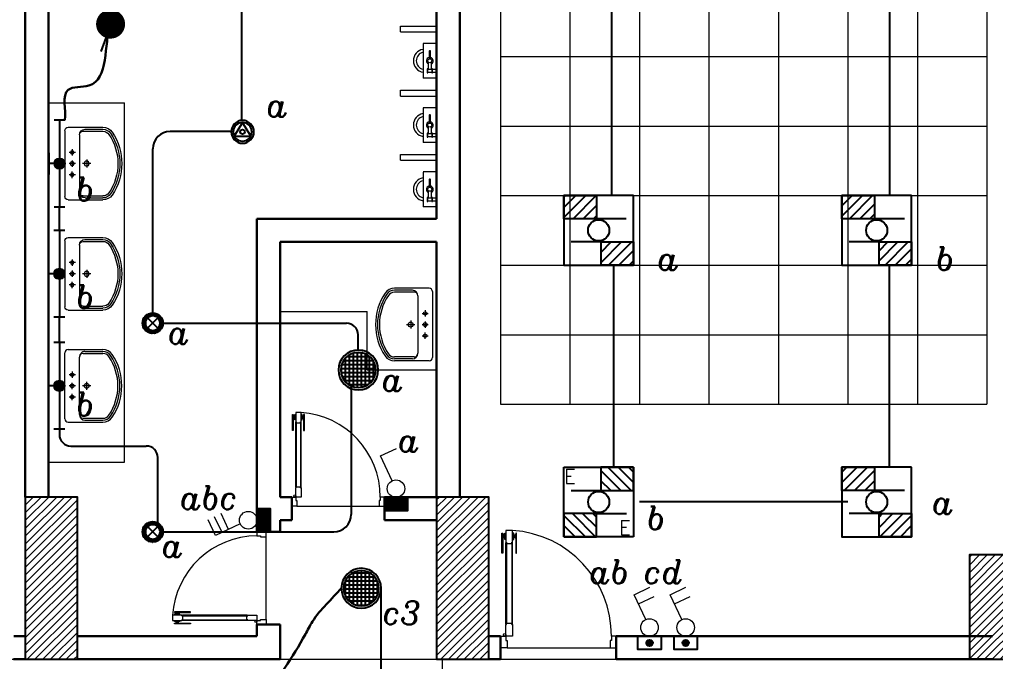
# Model space of a CAD drawing. Extents: x 990 to 1091, y 469 to 823.
# Drawn here: x 1013.94 to 1022.37, y 621.04 to 626.58 of the extents above; entities that cross this region are included whole.
import ezdxf

# ---------------------------------------------------------------- set-up
doc = ezdxf.new("R2010")
doc.units = 0
doc.header["$MEASUREMENT"] = 0
doc.layers.get('0').update_dxf_attribs({"color": 252, "linetype": 'CONTINUOUS', "lineweight": 30})
for name, color, linetype, lineweight in [('Column', 252, 'CONTINUOUS', 25), ('DOOR', 252, 'CONTINUOUS', 9), ('elev', 252, 'CONTINUOUS', 9), ('Furn', 252, 'CONTINUOUS', 9), ('hatch', 252, 'CONTINUOUS', 9), ('R-SWTS-DET1', 252, 'CONTINUOUS', 5), ('Wall', 252, 'CONTINUOUS', 30)]:
    doc.layers.add(name, color=color, linetype=linetype, lineweight=lineweight)
for name, color, linetype in [('E-LIGHTING', 2, 'CONTINUOUS'), ('E-SWITCHES', 4, 'CONTINUOUS'), ('E-WIRING', 3, 'CONTINUOUS'), ('TEXT-ELC', 3, 'CONTINUOUS')]:
    doc.layers.add(name, color=color, linetype=linetype)
doc.styles.add('08-M-BLDG-1_100', font='romans.shx', dxfattribs={"width": 0.75, "height": 300})
doc.styles.add('ROMANS', font='italic8.shx')
doc.dimstyles.get("Standard").update_dxf_attribs({"dimtxt": 0.12, "dimasz": 0.05, "dimexe": 0.18, "dimexo": 0.0625, "dimgap": 0.09, "dimtad": 0, "dimtih": 1, "dimtoh": 1, "dimzin": 0, "dimdsep": 46, "dimtxsty": 'Standard', "dimblk": 'DOT', "dimcen": 0.09, "dimadec": 0, "dimazin": 0, "dimtfac": 1, "dimtofl": 0, "dimtmove": 0, "dimatfit": 3, "dimldrblk": 'DOT', "dimfxl": 1, "dimtolj": 1, "dimtzin": 0, "dimarcsym": 0})
pattern_1 = [(45, (1236.54897, 293.53938), (-0.0336759605, 0.0336759605), [])]
pattern_2 = [(135, (814.19666, 706.72682), (0.078795, 0.078795), [])]

# ---------------------------------------------------------------- blocks, each defined once
blk = doc.blocks.new('d8')
at = {"layer": 'DOOR'}
for p, q in [((32.1195, -112.7481), (32.1195, -112.0482)), ((32.1245, -112.0482), (32.1245, -112.7481)), ((32.1711, -112.0482), (32.1711, -112.7481)), ((32.1761, -112.7481), (32.1761, -112.0482)), ((32.1311, -112.9536), (33.02, -112.9536))]:
    blk.add_line(p, q, dxfattribs=at)
for points in [[(32.0916, -112.1372), (32.0836, -112.1372), (32.0836, -111.9649), (32.0916, -111.9649)], [(32.1245, -112.0426), (32.1245, -112.0537), (32.1711, -112.0537), (32.1711, -112.0426), (32.1756, -112.0426), (32.1756, -111.9426), (32.1756, -111.9426), (32.12, -111.9426), (32.12, -112.0426)], [(32.2039, -112.1372), (32.212, -112.1372), (32.212, -111.9649), (32.2039, -111.9649)], [(32.1033, -111.9827), (32.0969, -111.9827), (32.0969, -112.0029), (32.1033, -112.0029)], [(32.1922, -111.9827), (32.1987, -111.9827), (32.1987, -112.0029), (32.1922, -112.0029)], [(32.1245, -112.7536), (32.1245, -112.7425), (32.1711, -112.7425), (32.1711, -112.7536), (32.1756, -112.7536), (32.1756, -112.8536), (32.1756, -112.8536), (32.12, -112.8536), (32.12, -112.7536)], [(32.0756, -112.9536), (32.0756, -112.8536), (32.12, -112.8536), (32.12, -112.8915), (32.1311, -112.8915), (32.1311, -112.9536)], [(33.0756, -112.9536), (33.0756, -112.8536), (33.031, -112.8536), (33.031, -112.8915), (33.0199, -112.8915), (33.02, -112.9536)]]:
    blk.add_lwpolyline(points, close=True, dxfattribs=at)
for points in [[(32.12, -112.0204), (32.1089, -112.0204), (32.1089, -111.9649), (32.12, -111.9649)], [(32.1756, -112.0204), (32.1867, -112.0204), (32.1867, -111.9649), (32.1756, -111.9649)], [(32.1089, -112.01), (32.1033, -112.01), (32.1033, -111.9755), (32.1089, -111.9755)], [(32.1867, -112.01), (32.1922, -112.01), (32.1922, -111.9755), (32.1867, -111.9755)]]:
    blk.add_lwpolyline(points, dxfattribs=at)
for points in [[(32.0916, -111.983, -1), (32.0969, -111.983), (32.0969, -111.983), (32.0969, -112.0026), (32.0969, -112.0026, -1), (32.0916, -112.0026), (32.0916, -112.0026)], [(32.1245, -112.0532), (32.1245, -112.0532, -1), (32.1245, -112.0432)], [(32.1711, -112.0532), (32.1711, -112.0532, 1), (32.1711, -112.0432)], [(32.2039, -111.983, 1), (32.1987, -111.983), (32.1987, -111.983), (32.1987, -112.0026), (32.1987, -112.0026, 1), (32.2039, -112.0026), (32.2039, -112.0026)], [(32.1245, -112.7431), (32.1245, -112.7431, 1), (32.1245, -112.7531)], [(32.1711, -112.7431), (32.1711, -112.7431, -1), (32.1711, -112.7531)]]:
    blk.add_lwpolyline(points, format="xyb", close=True, dxfattribs=at)
blk.add_circle((32.1089, -112.8425), 0.0111, dxfattribs=at)
blk.add_arc((32.1182, -112.8536), 0.9128, 360, 86.39768, dxfattribs=at)
blk = doc.blocks.new('gfhh')
at = {"layer": 'Furn'}
for p, q in [((-7.3499, -128.8201), (-7.6484, -128.8426)), ((-7.6396, -128.959), (-7.6484, -128.8426)), ((-7.5659, -128.8715), (-7.6009, -128.8741)), ((-7.6009, -128.8741), (-7.6004, -128.88)), ((-7.6004, -128.88), (-7.5655, -128.8773)), ((-7.5946, -128.8795), (-7.592, -128.9145)), ((-7.5687, -128.9127), (-7.5713, -128.8778)), ((-7.5709, -128.8836), (-7.5082, -128.8789)), ((-7.5063, -128.9021), (-7.5691, -128.9069)), ((-7.5655, -128.8773), (-7.5659, -128.8715)), ((-7.4132, -128.8776), (-7.4784, -128.8825)), ((-7.4775, -128.8941), (-7.4123, -128.8892)), ((-7.3405, -128.9363), (-7.3493, -128.8199)), ((-7.6396, -128.959), (-7.3405, -128.9363)), ((-7.554, -128.9526), (-7.6005, -128.9561)), ((-7.5628, -128.9123), (-7.5978, -128.9149)), ((-7.5978, -128.9149), (-7.5973, -128.9207)), ((-7.5973, -128.9207), (-7.5624, -128.9181)), ((-7.5602, -128.9472), (-7.5952, -128.9498)), ((-7.5915, -128.9203), (-7.5893, -128.9494)), ((-7.566, -128.9476), (-7.5682, -128.9185)), ((-7.5624, -128.9181), (-7.5628, -128.9123))]:
    blk.add_line(p, q, dxfattribs=at)
blk.add_circle((-7.4943, -128.8895), 0.0175, dxfattribs=at)
for centre, radius, start, end in [((-7.4974, -128.8479), 0.1001, 14.03882, 174.74712), ((-7.4974, -128.8479), 0.0751, 17.14602, 171.50722), ((-7.4943, -128.8895), 0.0292, 16.18252, 160.89252), ((-7.4943, -128.8895), 0.0292, 207.15669, 352.88322), ((-7.4128, -128.8834), 0.00584, 274.30622, 94.30622), ((-7.5944, -128.9559), 0.0061, 96.71462, 181.89782), ((-7.56, -128.9533), 0.0061, 6.71462, 91.89782)]:
    blk.add_arc(centre, radius, start, end, dxfattribs=at)
blk = doc.blocks.new('d4')
at = {"layer": 'DOOR'}
for p, q in [((73.8108, -79.7554), (73.8108, -79.1954)), ((73.8148, -79.1954), (73.8148, -79.7554)), ((73.8521, -79.1954), (73.8521, -79.7554)), ((73.8561, -79.7554), (73.8561, -79.1954)), ((73.8201, -79.9198), (74.5312, -79.9198))]:
    blk.add_line(p, q, dxfattribs=at)
for points in [[(73.7885, -79.2667), (73.7821, -79.2667), (73.7821, -79.1288), (73.7885, -79.1288)], [(73.7979, -79.143), (73.7927, -79.143), (73.7927, -79.1592), (73.7979, -79.1592)], [(73.8148, -79.191), (73.8148, -79.1999), (73.8521, -79.1999), (73.8521, -79.191), (73.8557, -79.191), (73.8557, -79.111), (73.8557, -79.111), (73.8112, -79.111), (73.8112, -79.191)], [(73.869, -79.143), (73.8741, -79.143), (73.8741, -79.1592), (73.869, -79.1592)], [(73.8784, -79.2667), (73.8848, -79.2667), (73.8848, -79.1288), (73.8784, -79.1288)], [(73.8148, -79.7598), (73.8148, -79.7509), (73.8521, -79.7509), (73.8521, -79.7598), (73.8557, -79.7598), (73.8557, -79.8398), (73.8557, -79.8398), (73.8112, -79.8398), (73.8112, -79.7598)], [(73.7757, -79.9198), (73.7757, -79.8398), (73.8112, -79.8398), (73.8112, -79.8701), (73.8201, -79.8701), (73.8201, -79.9198)], [(74.5757, -79.9198), (74.5757, -79.8398), (74.54, -79.8398), (74.54, -79.8701), (74.5311, -79.8701), (74.5312, -79.9198)]]:
    blk.add_lwpolyline(points, close=True, dxfattribs=at)
for points in [[(73.7885, -79.1433, -1), (73.7927, -79.1433), (73.7927, -79.1433), (73.7927, -79.159), (73.7927, -79.159, -1), (73.7885, -79.159), (73.7885, -79.159)], [(73.8148, -79.1994), (73.8148, -79.1994, -1), (73.8148, -79.1915)], [(73.8521, -79.1994), (73.8521, -79.1994, 1), (73.8521, -79.1915)], [(73.8784, -79.1433, 1), (73.8741, -79.1433), (73.8741, -79.1433), (73.8741, -79.159), (73.8741, -79.159, 1), (73.8784, -79.159), (73.8784, -79.159)], [(73.8148, -79.7514), (73.8148, -79.7514, 1), (73.8148, -79.7593)], [(73.8521, -79.7514), (73.8521, -79.7514, -1), (73.8521, -79.7593)]]:
    blk.add_lwpolyline(points, format="xyb", close=True, dxfattribs=at)
for points in [[(73.8023, -79.1649), (73.7979, -79.1649), (73.7979, -79.1373), (73.8023, -79.1373)], [(73.8112, -79.1732), (73.8023, -79.1732), (73.8023, -79.1288), (73.8112, -79.1288)], [(73.8557, -79.1732), (73.8646, -79.1732), (73.8646, -79.1288), (73.8557, -79.1288)], [(73.8646, -79.1649), (73.869, -79.1649), (73.869, -79.1373), (73.8646, -79.1373)]]:
    blk.add_lwpolyline(points, dxfattribs=at)
blk.add_circle((73.8023, -79.8309), 0.00889, dxfattribs=at)
blk.add_arc((73.8098, -79.8398), 0.7302, 359.9997, 86.39738, dxfattribs=at)
blk = doc.blocks.new('LAV15')
at = {"layer": 'Furn'}
for p, q in [((-0.0438, 0.3934), (-0.0438, 0.0827)), ((-0.0138, 0.4234), (0.5763, 0.4234)), ((0.1523, 0.3584), (0.2094, 0.3584)), ((0.1812, 0.33), (0.1812, 0.3866)), ((0.2523, 0.3584), (0.3094, 0.3584)), ((0.2812, 0.33), (0.2812, 0.3866)), ((0.4102, 0.3584), (0.3531, 0.3584)), ((0.3812, 0.33), (0.3812, 0.3866)), ((0.6063, 0.3934), (0.6063, 0.0827)), ((0.0237, 0.2934), (0.5387, 0.2934)), ((0.2812, 0.1921), (0.2812, 0.2645)), ((-0.0263, 0.2434), (-0.0263, 0.0827)), ((-0.0088, 0.2609), (-0.0088, 0.0827)), ((0.2442, 0.2284), (0.3172, 0.2284)), ((0.5712, 0.2609), (0.5712, 0.0827)), ((0.5888, 0.2434), (0.5888, 0.0827))]:
    blk.add_line(p, q, dxfattribs=at)
for centre, radius in [((0.1812, 0.3584), 0.0151), ((0.2812, 0.3584), 0.0176), ((0.3812, 0.3584), 0.0151), ((0.2812, 0.2284), 0.0225)]:
    blk.add_circle(centre, radius, dxfattribs=at)
for centre, radius, start, end in [((-0.0138, 0.3934), 0.03, 90, 180), ((0.5763, 0.3934), 0.03, 0, 90), ((0.0237, 0.2434), 0.05, 90, 180), ((0.0237, 0.2609), 0.0325, 90, 180), ((0.5387, 0.2434), 0.05, 0, 90), ((0.5387, 0.2609), 0.0325, 0, 90), ((0.0562, 0.0827), 0.1, 180, 235.77113), ((0.0562, 0.0827), 0.0825, 180, 235.77113), ((0.0562, 0.0827), 0.065, 180, 235.77113), ((0.2812, 0.4134), 0.5, 235.77113, 304.22887), ((0.2812, 0.4134), 0.4825, 235.77113, 304.22887), ((0.2812, 0.4134), 0.465, 235.77113, 304.22887), ((0.5062, 0.0827), 0.065, 304.22887, 0), ((0.5062, 0.0827), 0.0825, 304.22887, 0), ((0.5062, 0.0827), 0.1, 304.22887, 0)]:
    blk.add_arc(centre, radius, start, end, dxfattribs=at)
blk = doc.blocks.new('SPOT-20')
at = {"layer": 'E-LIGHTING', "linetype": 'Continuous'}
h = blk.add_hatch(dxfattribs=at)
h.set_pattern_fill('ANSI37', scale=0.4, style=0)
h.paths.add_polyline_path([(-0.22, 0, 1), (0.22, 0, 1)])
at = {"layer": 'E-LIGHTING', "color": 1}
blk.add_circle((0, 0), 0.249, dxfattribs=at)
at = {"layer": 'E-LIGHTING', "color": 7}
blk.add_circle((0, 0), 0.22, dxfattribs=at)
blk = doc.blocks.new('F74')
at = {"layer": 'E-LIGHTING'}
h = blk.add_hatch(dxfattribs=at)
h.set_pattern_fill('ANSI38', color=21, scale=0.05, style=0)
h.paths.add_polyline_path([(0.0359, 0.075, 1), (-0.0359, 0.075, 1)])
at = {"layer": 'E-LIGHTING', "color": 1}
for p, q in [((-0.3, 0.1125), (-0.3, 0.0375)), ((-0.3, 0.075), (-0.0359, 0.075)), ((0.0359, 0.075), (0.3, 0.075)), ((0.3, 0.1125), (0.3, 0.0375)), ((-0.075, 0), (0.075, 0)), ((0, 0.0391), (0, 0))]:
    blk.add_line(p, q, dxfattribs=at)
blk.add_circle((0, 0.075), 0.0359, dxfattribs=at)
blk = doc.blocks.new('1X26 W')
at = {"layer": 'E-LIGHTING', "color": 1}
for p, q in [((340715.2, 2316221.7), (340639, 2316096.5)), ((340791.1, 2316096.6), (340715.2, 2316221.4)), ((340639, 2316096.5), (340791.3, 2316096.5))]:
    blk.add_line(p, q, dxfattribs=at)
at = {"layer": 'E-LIGHTING', "color": 7}
blk.add_circle((340715.2, 2316135.9), 20.4, dxfattribs=at)
at = {"layer": 'E-LIGHTING', "color": 3, "extrusion": (0, 0, -1)}
blk.add_ellipse((340715.2, 2316135.9), major_axis=(-74.2, 74.2), ratio=1, start_param=5.497787, end_param=11.780972, dxfattribs=at)
at = {"layer": 'E-LIGHTING', "color": 2, "extrusion": (0, 0, -1)}
blk.add_ellipse((340715.2, 2316135.9), major_axis=(60.6, 60.6), ratio=1, start_param=3.926991, end_param=10.210176, dxfattribs=at)
blk = doc.blocks.new('Spot-26')
at = {"layer": 'E-LIGHTING'}
h = blk.add_hatch(dxfattribs=at)
h.set_pattern_fill('BRSTONE', color=81, scale=0.1, style=0)
h.paths.add_polyline_path([(-0.342, 0, 1), (0.342, 0, 1)])
h.paths.add_polyline_path([(-0.173, -0.173, -0.414214), (-0.173, 0.173, -2.414214)], flags=16)
at = {"layer": 'E-LIGHTING', "color": 2}
for p, q in [((-0.173, 0.173), (0.173, -0.173)), ((-0.173, -0.173), (0.173, 0.173))]:
    blk.add_line(p, q, dxfattribs=at)
at = {"layer": 'E-LIGHTING', "color": 6}
blk.add_circle((0, 0), 0.342, dxfattribs=at)
at = {"layer": 'E-LIGHTING', "color": 1}
for start, end in [(135, 225), (225, 135)]:
    blk.add_arc((0, 0), 0.245, start, end, dxfattribs=at)
blk = doc.blocks.new('SW6')
at = {"layer": 'E-SWITCHES'}
h = blk.add_hatch(dxfattribs=at)
h.set_pattern_fill('ANSI37', scale=0.1, style=0)
h.paths.add_polyline_path([(58.668, 267.992, -0.000676), (58.668, 267.992), (58.529, 267.992), (58.529, 267.831), (58.808, 267.831), (58.808, 267.992)])
at = {"layer": 'E-SWITCHES', "lineweight": 15}
for p, q in [((58.483, 268.492), (58.673, 268.581)), ((58.623, 268.193), (58.483, 268.492)), ((58.52, 268.413), (58.71, 268.503)), ((58.557, 268.334), (58.747, 268.424))]:
    blk.add_line(p, q, dxfattribs=at)
at = {"layer": 'E-SWITCHES'}
blk.add_lwpolyline([(58.529, 267.992), (58.808, 267.992), (58.808, 267.831), (58.529, 267.831)], close=True, dxfattribs=at)
at = {"layer": 'E-SWITCHES', "lineweight": 15}
blk.add_circle((58.668, 268.097), 0.106, dxfattribs=at)
blk = doc.blocks.new('_Dot')
at = {"color": 0, "linetype": 'ByBlock', "lineweight": -2}
blk.add_line((-0.5, 0), (-1, 0), dxfattribs=at)
at = {"color": 0, "linetype": 'ByBlock', "const_width": 0.5}
blk.add_lwpolyline([(-0.25, 0, 1), (0.25, 0, 1)], format="xyb", close=True, dxfattribs=at)
blk = doc.blocks.new('E-F-1')
at = {"layer": 'E-LIGHTING', "linetype": 'ByBlock'}
h = blk.add_hatch(dxfattribs=at)
h.set_pattern_fill('ANSI31', color=21, scale=0.5, style=0)
h.paths.add_polyline_path([(-0.02, 0.1), (-0.3, 0.1), (-0.3, 0.3), (-0.02, 0.3)])
h = blk.add_hatch(dxfattribs=at)
h.set_pattern_fill('ANSI31', color=21, scale=0.5, style=0)
h.paths.add_polyline_path([(0.02, -0.1), (0.3, -0.1), (0.3, -0.3), (0.02, -0.3)])
at = {"layer": 'E-LIGHTING', "color": 5}
for p, q in [((0.2385, 0.1), (-0.02, 0.1)), ((0.02, -0.1), (-0.2385, -0.1))]:
    blk.add_line(p, q, dxfattribs=at)
at = {"layer": 'E-LIGHTING', "color": 2, "linetype": 'ByBlock'}
blk.add_lwpolyline([(0.3, 0.3), (-0.3, 0.3), (-0.3, -0.3), (0.3, -0.3)], close=True, dxfattribs=at)
at = {"layer": 'E-LIGHTING', "color": 1, "linetype": 'ByBlock'}
for points in [[(-0.02, 0.1), (-0.3, 0.1), (-0.3, 0.3), (-0.02, 0.3)], [(0.02, -0.1), (0.3, -0.1), (0.3, -0.3), (0.02, -0.3)]]:
    blk.add_lwpolyline(points, close=True, dxfattribs=at)
at = {"layer": 'E-LIGHTING', "color": 2}
blk.add_circle((0, 0), 0.0914, dxfattribs=at)
blk = doc.blocks.new('60X60 EMERGENCY')
at = {"layer": 'E-LIGHTING', "linetype": 'ByBlock'}
h = blk.add_hatch(dxfattribs=at)
h.set_pattern_fill('ANSI31', color=21, scale=0.5, style=0)
h.set_pattern_definition(pattern_2)
h.paths.add_polyline_path([(814.232, 706.905), (814.732, 706.905), (814.732, 707.262), (814.232, 707.262)])
h = blk.add_hatch(dxfattribs=at)
h.set_pattern_fill('ANSI31', color=21, scale=0.5, style=0)
h.set_pattern_definition(pattern_2)
h.paths.add_polyline_path([(814.161, 706.549), (813.662, 706.549), (813.662, 706.192), (814.161, 706.192)])
at = {"layer": 'E-LIGHTING', "color": 2, "linetype": 'ByBlock'}
for p, q in [((813.662, 706.192), (813.662, 707.262)), ((813.662, 707.262), (814.732, 707.262)), ((814.732, 707.262), (814.732, 706.192)), ((814.732, 706.192), (813.662, 706.192))]:
    blk.add_line(p, q, dxfattribs=at)
at = {"layer": 'E-LIGHTING', "color": 1, "linetype": 'ByBlock'}
for p, q in [((814.232, 707.262), (814.232, 706.905)), ((814.732, 707.262), (814.232, 707.262)), ((814.732, 706.905), (814.732, 707.262)), ((814.232, 706.905), (814.732, 706.905)), ((813.662, 706.549), (813.662, 706.192)), ((814.161, 706.549), (813.662, 706.549)), ((814.161, 706.192), (814.161, 706.549)), ((813.662, 706.192), (814.161, 706.192))]:
    blk.add_line(p, q, dxfattribs=at)
at = {"layer": 'E-LIGHTING', "color": 5}
for p, q in [((813.771, 706.905), (814.232, 706.905)), ((814.161, 706.549), (814.622, 706.549))]:
    blk.add_line(p, q, dxfattribs=at)
at = {"layer": 'E-LIGHTING', "lineweight": -2}
blk.add_circle((814.197, 706.727), 0.163, dxfattribs=at)
at = {"layer": 'E-LIGHTING', "color": 4, "style": '08-M-BLDG-1_100'}
for p in [(813.661, 707.01), (814.511, 706.222)]:
    blk.add_text('E', height=0.221, dxfattribs=at).set_placement(p)
blk = doc.blocks.new('SW2')
at = {"layer": 'E-SWITCHES'}
h = blk.add_hatch(dxfattribs=at)
h.set_pattern_fill('ANSI37', scale=0.1, style=0)
h.paths.add_polyline_path([(58.558, 270.24, -0.000676), (58.558, 270.24), (58.419, 270.24), (58.419, 270.08), (58.698, 270.08), (58.698, 270.24)])
at = {"layer": 'E-SWITCHES', "lineweight": 15}
for p, q in [((58.373, 270.74), (58.563, 270.83)), ((58.513, 270.442), (58.373, 270.74))]:
    blk.add_line(p, q, dxfattribs=at)
at = {"layer": 'E-SWITCHES'}
blk.add_lwpolyline([(58.419, 270.24), (58.698, 270.24), (58.698, 270.08), (58.419, 270.08)], close=True, dxfattribs=at)
at = {"layer": 'E-SWITCHES', "lineweight": 15}
blk.add_circle((58.558, 270.346), 0.106, dxfattribs=at)
blk = doc.blocks.new('SW3')
at = {"layer": 'E-SWITCHES'}
h = blk.add_hatch(color=4, dxfattribs=at)
edge = h.paths.add_edge_path()
edge.add_ellipse((57.894, 269.062), major_axis=(0.027, 0.027), ratio=1, start_angle=135.0774, end_angle=315.0774)
edge.add_ellipse((57.894, 269.062), major_axis=(-0.027, 0.027), ratio=1, start_angle=225.0774, end_angle=405.0774)
at = {"layer": 'E-SWITCHES', "color": 4, "lineweight": 15}
for p, q in [((57.708, 269.643), (57.898, 269.732)), ((57.849, 269.344), (57.708, 269.643)), ((57.76, 269.533), (57.95, 269.622))]:
    blk.add_line(p, q, dxfattribs=at)
at = {"layer": 'E-SWITCHES', "color": 4}
blk.add_lwpolyline([(57.754, 269.142), (58.033, 269.142), (58.033, 268.982), (57.754, 268.982)], close=True, dxfattribs=at)
at = {"layer": 'E-SWITCHES', "color": 4, "lineweight": 15}
blk.add_circle((57.894, 269.248), 0.106, dxfattribs=at)
at = {"layer": 'E-SWITCHES', "color": 4}
blk.add_circle((57.894, 269.062), 0.0382, dxfattribs=at)

msp = doc.modelspace()

# ---------------------------------------------------------------- hatches: boundary and pattern name
at = {"layer": 'hatch'}
h = msp.add_hatch(dxfattribs=at)
h.set_pattern_fill('ANSI31', color=256, scale=0.015, style=0)
h.set_pattern_definition(pattern_1)
h.paths.add_polyline_path([(1013.9918, 621.0614), (1014.4418, 621.0614), (1014.4418, 622.4614), (1013.9918, 622.4614)])
h = msp.add_hatch(dxfattribs=at)
h.set_pattern_fill('ANSI31', color=256, scale=0.015, style=0)
h.set_pattern_definition(pattern_1)
h.paths.add_polyline_path([(1017.5418, 621.0614), (1017.9918, 621.0614), (1017.9918, 622.4614), (1017.5418, 622.4614)])
h = msp.add_hatch(dxfattribs=at)
h.set_pattern_fill('ANSI31', color=256, scale=0.015, style=0)
h.set_pattern_definition([(45, (1249.57397, 298.83938), (-0.0336759605, 0.0336759605), [])])
h.paths.add_polyline_path([(1022.1418, 621.0614), (1023.0418, 621.0614), (1023.0418, 621.9614), (1022.1418, 621.9614)])

# ---------------------------------------------------------------- linework, layer by layer
at = {"layer": 'Column'}
for points in [[(1013.9918, 621.0614), (1014.4418, 621.0614), (1014.4418, 622.4614), (1013.9918, 622.4614)], [(1017.5418, 621.0614), (1017.9918, 621.0614), (1017.9918, 622.4614), (1017.5418, 622.4614)], [(1022.1418, 621.0614), (1023.0418, 621.0614), (1023.0418, 621.9614), (1022.1418, 621.9614)]]:
    msp.add_lwpolyline(points, close=True, dxfattribs=at)
at = {"layer": 'E-WIRING', "linetype": 'Continuous'}
for p, q in [((1015.8617, 625.7097), (1015.8617, 627.0131)), ((1019.0509, 626.8574), (1019.0509, 625.0614)), ((1021.4509, 626.8614), (1021.4509, 625.0615)), ((1015.7684, 625.6139), (1015.2418, 625.6139)), ((1015.0918, 624.0496), (1015.0918, 625.4639)), ((1014.2856, 624.7616), (1014.2856, 624.9622)), ((1019.0709, 622.7095), (1019.0709, 624.4614)), ((1021.4509, 622.7155), (1021.4509, 624.4614)), ((1014.2856, 623.7954), (1014.2856, 624.0116)), ((1015.18, 623.9614), (1016.7638, 623.9614)), ((1016.8041, 623.4187), (1016.8041, 622.3114)), ((1015.18, 622.1614), (1016.6541, 622.1614))]:
    msp.add_line(p, q, dxfattribs=at)
at = {"layer": 'E-WIRING', "color": 3}
for p, q in [((1016.8638, 623.7294), (1016.8638, 623.8614)), ((1014.2856, 623.0454), (1014.2856, 623.0014)), ((1014.3856, 622.9014), (1015.0354, 622.9014)), ((1015.1354, 622.238), (1015.1354, 622.8014)), ((1021.0933, 622.4186), (1019.2933, 622.4186)), ((1017.0618, 621.6698), (1017.0618, 617.3983))]:
    msp.add_line(p, q, dxfattribs=at)
at = {"layer": 'E-WIRING', "linetype": 'Continuous'}
for centre, start, end in [((1015.2418, 625.4639), 90, 180), ((1016.6541, 622.3114), 270, 0)]:
    msp.add_arc(centre, 0.15, start, end, dxfattribs=at)
at = {"layer": 'E-WIRING', "color": 3}
for centre, start, end in [((1016.7638, 623.8614), 0, 90), ((1014.3856, 623.0014), 180, 270), ((1015.0354, 622.8014), 0, 90)]:
    msp.add_arc(centre, 0.1, start, end, dxfattribs=at)
at = {"layer": 'elev', "linetype": 'Continuous'}
for p, q in [((1018.0933, 628.6614), (1018.0933, 623.2614)), ((1018.6933, 628.6614), (1018.6933, 623.2614)), ((1019.2933, 628.6614), (1019.2933, 623.2614)), ((1019.8933, 628.6614), (1019.8933, 623.2614)), ((1020.4933, 628.6614), (1020.4933, 623.2614)), ((1021.0933, 628.6614), (1021.0933, 623.2614)), ((1021.6933, 628.6614), (1021.6933, 623.2614)), ((1022.2933, 628.6614), (1022.2933, 623.2614)), ((1018.0933, 626.2614), (1022.2933, 626.2614)), ((1018.0933, 625.6614), (1022.2933, 625.6614)), ((1018.0933, 625.0614), (1022.2933, 625.0614)), ((1018.0933, 624.4614), (1022.2933, 624.4614)), ((1018.0933, 623.8614), (1022.2933, 623.8614)), ((1018.0933, 623.2614), (1022.2933, 623.2614)), ((1058.0419, 621.061), (1000.7896, 621.0606)), ((1017.5896, 621.0615), (1017.5896, 618.5608))]:
    msp.add_line(p, q, dxfattribs=at)
at = {"layer": 'Furn', "linetype": 'Continuous'}
for p, q in [((1017.2306, 626.5241), (1017.5418, 626.5241)), ((1017.2306, 626.4741), (1017.2306, 626.5241)), ((1017.2306, 626.4741), (1017.5418, 626.4741)), ((1017.2306, 625.9699), (1017.5418, 625.9699)), ((1017.2306, 625.9199), (1017.2306, 625.9699)), ((1017.2306, 625.9199), (1017.5418, 625.9199)), ((1014.1918, 625.8612), (1014.8472, 625.8612)), ((1017.2306, 625.4157), (1017.5418, 625.4157)), ((1017.2306, 625.3657), (1017.2306, 625.4157)), ((1017.2306, 625.3657), (1017.5418, 625.3657)), ((1016.1918, 624.0614), (1016.9418, 624.0614)), ((1016.9418, 623.5579), (1017.5418, 623.5579))]:
    msp.add_line(p, q, dxfattribs=at)
for points in [[(1014.1918, 622.7614), (1014.8472, 622.7614), (1014.8472, 625.8612)], [(1016.9418, 623.5579), (1016.9418, 624.0614)]]:
    msp.add_lwpolyline(points, dxfattribs=at)
at = {"layer": 'Wall', "linetype": 'Continuous'}
for p, q in [((1015.9918, 624.8614), (1017.5418, 624.8614)), ((1015.9918, 622.1614), (1015.9918, 624.8614)), ((1016.1918, 624.6614), (1017.5418, 624.6614)), ((1016.1918, 622.4614), (1016.1918, 624.6614)), ((1016.1918, 622.4614), (1016.2918, 622.4614)), ((1016.2918, 622.4614), (1016.2918, 622.2614)), ((1017.0918, 622.4614), (1017.5418, 622.4614)), ((1017.0918, 622.4614), (1017.0918, 622.2614)), ((1016.1918, 622.2614), (1016.2918, 622.2614)), ((1016.1918, 622.1614), (1016.1918, 622.2614)), ((1017.0918, 622.2614), (1017.5418, 622.2614)), ((1015.9918, 622.1614), (1016.1918, 622.1614)), ((1015.9918, 621.2614), (1015.9918, 621.3614)), ((1015.9918, 621.3614), (1016.1918, 621.3614)), ((1016.1918, 621.2614), (1016.1918, 621.3614)), ((1013.8918, 621.2614), (1013.9918, 621.2614)), ((1014.4418, 621.2614), (1015.9918, 621.2614)), ((1016.1918, 621.2614), (1016.1918, 621.0614)), ((1018.0937, 621.2614), (1017.9924, 621.2614)), ((1018.0937, 621.2614), (1018.0937, 621.0614)), ((1022.3418, 621.2614), (1019.0937, 621.2614)), ((1019.0937, 621.2614), (1019.0937, 621.0614)), ((1013.8901, 621.0614), (1013.9901, 621.0614)), ((1014.4418, 621.0614), (1016.1918, 621.0614)), ((1018.0937, 621.0614), (1017.9924, 621.0614)), ((1022.3418, 621.0614), (1019.0937, 621.0614))]:
    msp.add_line(p, q, dxfattribs=at)
for points in [[(1013.9918, 622.4614), (1013.9918, 629.4614)], [(1017.7418, 622.4614), (1017.7418, 629.3614)], [(1014.1918, 622.4577), (1014.1918, 627.7614)], [(1017.5418, 624.8614), (1017.5418, 627.7614)], [(1017.5418, 622.4614), (1017.5418, 624.6614)], [(1017.5418, 622.4614), (1017.5418, 624.6614)]]:
    msp.add_lwpolyline(points, dxfattribs=at)

# ---------------------------------------------------------------- block references
at = {"linetype": 'Continuous'}
msp.add_blockref('d4', (942.5161, 702.3012), dxfattribs=at)
at = {"linetype": 'Continuous', "rotation": 90.00000000000004}
msp.add_blockref('d4', (936.152, 547.5858), dxfattribs=at)
at = {"layer": 'E-LIGHTING'}
for name, p, xscale, yscale, zscale, rotation in [('F74', (1014.1937, 625.3372), 1.25, 1.25, 1.25, 270), ('F74', (1014.1918, 624.3866), 1.25, 1.25, 1.25, 270), ('F74', (1014.1918, 623.4204), 1.25, 1.25, 1.25, 270), ('SPOT-20', (1016.8668, 623.5573), -0.6911999978559688, 0.6911999974250878, 0.6911999976959953, 134.9999999895181), ('SPOT-20', (1016.8918, 621.6742), -0.6911999978559688, 0.6911999974250878, 0.6911999976959953, 134.9999999895181)]:
    msp.add_blockref(name, p, dxfattribs=dict(at, xscale=xscale, yscale=yscale, zscale=zscale, rotation=rotation))
for name, p, xscale, yscale, zscale in [('1X26 W', (696.4463, -1545.766), 0.0009375000000773, 0.0009375000000773, 0.0009375000000773), ('Spot-26', (1015.0918, 623.9614), 0.2580479991436277, 0.2580479991436277, 0.2580479991436277), ('Spot-26', (1015.0918, 622.1614), 0.2580479991436277, 0.2580479991436277, 0.2580479991436277)]:
    msp.add_blockref(name, p, dxfattribs=dict(at, xscale=xscale, yscale=yscale, zscale=zscale))
at = {"layer": 'E-LIGHTING', "color": 3, "linetype": 'ByBlock'}
for p in [(1018.9415, 624.7614), (1021.3415, 624.7614), (1021.3415, 622.4186)]:
    msp.add_blockref('E-F-1', p, dxfattribs=at)
at = {"layer": 'E-LIGHTING', "lineweight": -2, "xscale": 0.5608762731141042, "yscale": 0.5608762731141042, "zscale": 0.5608762731141042}
msp.add_blockref('60X60 EMERGENCY', (562.278, 226.0323), dxfattribs=at)
at = {"layer": 'E-SWITCHES', "xscale": 0.7165827312869624, "yscale": 0.7165827312869624, "zscale": 0.7165827312869624}
msp.add_blockref('SW2', (975.2298, 428.8081), dxfattribs=at)
at = {"layer": 'E-SWITCHES', "color": 7, "xscale": 0.7165827312996953, "yscale": 0.7165827312996953, "zscale": 0.7165827312996953, "rotation": 89.99999999974547}
msp.add_blockref('SW6', (1208.03, 580.2207), dxfattribs=at)
at = {"layer": 'E-SWITCHES', "xscale": 0.7165827312870762, "yscale": 0.7165827312870762, "zscale": 0.7165827312870762, "rotation": 0.0774437125990186}
for p in [(978.1554, 428.3415), (978.4672, 428.3415)]:
    msp.add_blockref('SW3', p, dxfattribs=at)
at = {"layer": 'Furn', "linetype": 'Continuous', "rotation": 85.66176587166208}
for p in [(889.5301, 643.4467), (889.5301, 642.8924), (889.5301, 642.3382)]:
    msp.add_blockref('gfhh', p, dxfattribs=at)
at = {"layer": 'Furn', "extrusion": (0, 0, -1)}
for p, xscale, yscale, zscale, rotation in [((-1014.7415, 625.608), 0.9629308734662396, 0.9629308734662396, -0.9629308734422743, 269.9999999999995), ((-1014.7414, 624.6574), 0.9629308734662396, 0.9629308734662396, -0.9629308734422743, 269.9999999999995), ((-1017.0985, 624.2195), -0.9629308734662396, 0.9629308734652116, -0.9629308734662396, 90.0000000000005), ((-1014.7414, 623.1495), -0.9629308734662396, 0.9629308734652116, -0.9629308734662396, 270.0000000000005)]:
    msp.add_blockref('LAV15', p, dxfattribs=dict(at, xscale=xscale, yscale=yscale, zscale=zscale, rotation=rotation))
at = {"layer": 'R-SWTS-DET1', "linetype": 'Continuous'}
msp.add_blockref('d8', (986.021, 734.1151), dxfattribs=at)

# ---------------------------------------------------------------- texts
at = {"layer": 'TEXT-ELC', "color": 0, "char_height": 0.2, "width": 0.04491, "attachment_point": 1, "style": 'ROMANS'}
for s, insert in [('a', (1016.0698, 625.94)), ('b', (1014.4211, 625.2162)), ('a', (1019.4438, 624.6171)), ('b', (1021.8438, 624.6172)), ('b', (1014.4211, 624.289)), ('a', (1015.2188, 623.981)), ('a', (1017.0645, 623.5732)), ('b', (1014.4211, 623.3619)), ('a', (1017.2058, 623.0514)), ('abc', (1015.3236, 622.555)), ('a', (1021.8149, 622.5145)), ('b', (1019.3491, 622.3802)), ('ab', (1018.8556, 621.9156)), ('cd', (1019.326, 621.9156)), ('c3', (1017.0737, 621.5631))]:
    msp.add_mtext(s, dxfattribs=dict(at, insert=insert))
at = {"layer": 'TEXT-ELC', "color": 0, "insert": (1015.1653, 622.1422), "char_height": 0.2, "attachment_point": 1, "style": 'ROMANS'}
msp.add_mtext('a', dxfattribs=at)

# ---------------------------------------------------------------- leaders
at = {"layer": 'TEXT-ELC', "color": 0, "path_type": 1}
for points in [[(1014.7279, 626.5406), (1014.5406, 626.0112), (1014.3618, 625.9736), (1014.3343, 625.7122)], [(1016.0426, 620.7066), (1016.4094, 621.2772), (1016.4709, 621.3875), (1016.7209, 621.6752)]]:
    msp.add_leader(points, dimstyle='Standard', override={"dimasz": 0.25, "dimfxl": 0.15}, dxfattribs=at)

doc.saveas('drawing.dxf')
